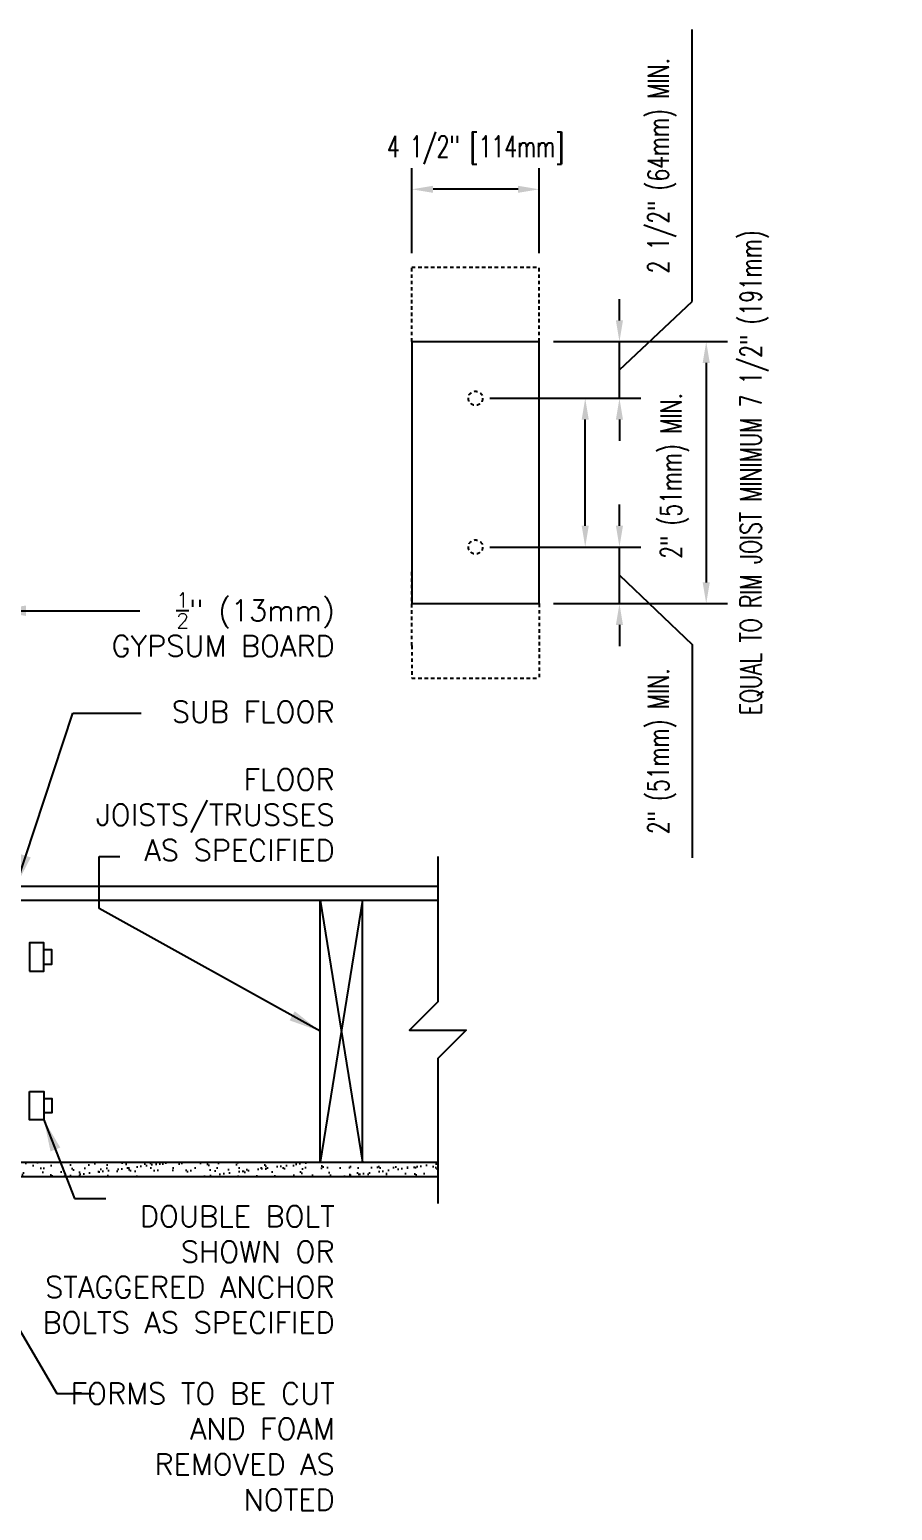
# Model space of a CAD drawing. Header units: inches. Extents: x 151.3 to 213.5, y 89.8 to 169.2.
# Drawn here: x 183 to 213.5, y 116.9 to 169.2 of the extents above; entities that cross this region are included whole.
import ezdxf

# ---------------------------------------------------------------- set-up
doc = ezdxf.new("R2010")
doc.units = ezdxf.units.IN
doc.header["$MEASUREMENT"] = 0
doc.header["$PDMODE"] = 3
doc.header["$PDSIZE"] = 0.0625
doc.linetypes.add('HIDDEN2', pattern=[0.1875, 0.125, -0.0625])
for name, color, linetype in [('HATCH', 12, 'Continuous'), ('LINE18', 9, 'Continuous'), ('line25', 2, 'Continuous'), ('LINE9', 9, 'Continuous'), ('TEXT', 4, 'Continuous')]:
    doc.layers.add(name, color=color, linetype=linetype)
doc.styles.add('DIM', font='romans.shx', dxfattribs={"width": 0.7})
doc.styles.add('ROMANS', font='romans.shx', dxfattribs={"height": 0.75})
doc.dimstyles.new('ext_12', dxfattribs={"dimscale": 12, "dimtxt": 0.09375, "dimasz": 0.09375, "dimexe": 0.09375, "dimexo": 0.0625, "dimgap": 0.0625, "dimtad": 1, "dimdec": 1, "dimzin": 3, "dimdsep": 46, "dimlunit": 4, "dimtxsty": 'DIM', "dimcen": 0.09, "dimdle": 0.09375, "dimclrt": 4, "dimadec": 0, "dimazin": 0, "dimtfac": 1, "dimtdec": 1, "dimtmove": 2, "dimatfit": 3, "dimfxl": 1, "dimfrac": 2, "dimtolj": 1, "dimtzin": 0, "dimarcsym": 0})
doc.dimstyles.new('ext_8', dxfattribs={"dimscale": 8, "dimtxt": 0.09375, "dimasz": 0.09375, "dimexe": 0.09375, "dimexo": 0.0625, "dimgap": 0.0625, "dimtad": 1, "dimdec": 1, "dimzin": 3, "dimdsep": 46, "dimlunit": 4, "dimtxsty": 'DIM', "dimcen": 0.09, "dimdle": 0.09375, "dimclrt": 4, "dimadec": 0, "dimazin": 0, "dimtfac": 1, "dimtdec": 1, "dimtmove": 2, "dimatfit": 3, "dimfxl": 1, "dimfrac": 2, "dimtolj": 1, "dimtzin": 0, "dimarcsym": 0})

# ---------------------------------------------------------------- blocks, each defined once
blk = doc.blocks.new('*D1')
at = {"layer": 'Defpoints', "color": 0, "transparency": 16777216}
for p in [(196.521, 163.516), (196.521, 160.764), (201.021, 160.764)]:
    blk.add_point(p, dxfattribs=at)
at = {"layer": 'TEXT', "color": 0, "lineweight": -2, "transparency": 16777216}
for p, q in [((196.521, 161.264), (196.521, 164.266)), ((201.021, 161.264), (201.021, 164.266)), ((200.271, 163.516), (197.271, 163.516))]:
    blk.add_line(p, q, dxfattribs=at)
at = {"layer": 'TEXT', "color": 0, "transparency": 16777216}
for points in [[(197.271, 163.641), (197.271, 163.391), (196.521, 163.516)], [(200.271, 163.641), (200.271, 163.391), (201.021, 163.516)]]:
    blk.add_solid(points, dxfattribs=at)
at = {"layer": 'TEXT', "color": 4, "transparency": 16777216, "insert": (198.771, 164.902), "char_height": 0.75, "attachment_point": 5, "style": 'DIM'}
blk.add_mtext('\\A1;4 1/2" [114mm]', dxfattribs=at)
blk = doc.blocks.new('*D2')
at = {"layer": 'Defpoints', "color": 0, "transparency": 16777216}
for p in [(201.021, 158.139), (201.021, 148.889), (206.915, 148.889)]:
    blk.add_point(p, dxfattribs=at)
at = {"layer": 'TEXT', "color": 0, "lineweight": -2, "transparency": 16777216}
for p, q in [((201.521, 158.139), (207.665, 158.139)), ((206.915, 157.389), (206.915, 149.639)), ((201.521, 148.889), (207.665, 148.889))]:
    blk.add_line(p, q, dxfattribs=at)
at = {"layer": 'TEXT', "color": 0, "transparency": 16777216}
for points in [[(206.79, 157.389), (207.04, 157.389), (206.915, 158.139)], [(206.79, 149.639), (207.04, 149.639), (206.915, 148.889)]]:
    blk.add_solid(points, dxfattribs=at)
at = {"layer": 'TEXT', "color": 4, "transparency": 16777216, "insert": (208.61, 153.514), "char_height": 0.75, "attachment_point": 5, "rotation": 90, "style": 'DIM'}
blk.add_mtext('\\A1;EQUAL TO RIM JOIST MINIMUM 7 1/2" (191mm) ', dxfattribs=at)
blk = doc.blocks.new('*D3')
at = {"layer": 'Defpoints', "color": 0, "transparency": 16777216}
for p in [(198.771, 150.889), (203.851, 150.889), (201.021, 148.889)]:
    blk.add_point(p, dxfattribs=at)
at = {"layer": 'TEXT', "color": 0, "lineweight": -2, "transparency": 16777216}
for p, q in [((203.851, 151.639), (203.851, 152.389)), ((199.271, 150.889), (204.601, 150.889)), ((203.851, 148.889), (203.851, 150.889)), ((203.851, 148.889), (203.851, 150.889)), ((203.851, 149.889), (206.422, 147.445)), ((201.521, 148.889), (204.601, 148.889)), ((203.851, 148.139), (203.851, 147.389)), ((206.422, 147.445), (206.422, 139.92))]:
    blk.add_line(p, q, dxfattribs=at)
at = {"layer": 'TEXT', "color": 0, "transparency": 16777216}
for points in [[(203.726, 151.639), (203.976, 151.639), (203.851, 150.889)], [(203.726, 148.139), (203.976, 148.139), (203.851, 148.889)]]:
    blk.add_solid(points, dxfattribs=at)
at = {"layer": 'TEXT', "color": 4, "transparency": 16777216, "insert": (205.35, 143.682), "char_height": 0.75, "attachment_point": 5, "rotation": 90, "style": 'DIM'}
blk.add_mtext('\\A1;2" (51mm) MIN.', dxfattribs=at)
blk = doc.blocks.new('*D4')
at = {"layer": 'Defpoints', "color": 0, "transparency": 16777216}
for p in [(198.771, 156.139), (202.643, 156.139), (198.771, 150.889)]:
    blk.add_point(p, dxfattribs=at)
at = {"layer": 'TEXT', "color": 0, "lineweight": -2, "transparency": 16777216}
for p, q in [((199.271, 156.139), (203.393, 156.139)), ((202.643, 151.639), (202.643, 155.389)), ((199.271, 150.889), (203.393, 150.889))]:
    blk.add_line(p, q, dxfattribs=at)
at = {"layer": 'TEXT', "color": 0, "transparency": 16777216}
for points in [[(202.518, 155.389), (202.768, 155.389), (202.643, 156.139)], [(202.518, 151.639), (202.768, 151.639), (202.643, 150.889)]]:
    blk.add_solid(points, dxfattribs=at)
at = {"layer": 'TEXT', "color": 4, "transparency": 16777216, "insert": (205.796, 153.404), "char_height": 0.75, "attachment_point": 5, "rotation": 90, "style": 'DIM'}
blk.add_mtext('\\A1;2" (51mm) MIN.', dxfattribs=at)
blk = doc.blocks.new('*D5')
at = {"layer": 'Defpoints', "color": 0, "transparency": 16777216}
for p in [(201.021, 158.139), (203.851, 158.139), (198.771, 156.139)]:
    blk.add_point(p, dxfattribs=at)
at = {"layer": 'TEXT', "color": 0, "lineweight": -2, "transparency": 16777216}
for p, q in [((206.422, 159.554), (206.422, 169.154)), ((203.851, 158.889), (203.851, 159.639)), ((203.851, 157.139), (206.422, 159.554)), ((201.521, 158.139), (204.601, 158.139)), ((203.851, 156.139), (203.851, 158.139)), ((203.851, 156.139), (203.851, 158.139)), ((199.271, 156.139), (204.601, 156.139)), ((203.851, 155.389), (203.851, 154.639))]:
    blk.add_line(p, q, dxfattribs=at)
at = {"layer": 'TEXT', "color": 0, "transparency": 16777216}
for points in [[(203.726, 158.889), (203.976, 158.889), (203.851, 158.139)], [(203.726, 155.389), (203.976, 155.389), (203.851, 156.139)]]:
    blk.add_solid(points, dxfattribs=at)
at = {"layer": 'TEXT', "color": 4, "transparency": 16777216, "insert": (205.35, 164.354), "char_height": 0.75, "attachment_point": 5, "rotation": 90, "style": 'DIM'}
blk.add_mtext('\\A1;2 1/2" (64mm) MIN.', dxfattribs=at)

msp = doc.modelspace()

# ---------------------------------------------------------------- hatches: boundary and pattern name
at = {"layer": 'HATCH'}
h = msp.add_hatch(dxfattribs=at)
h.set_pattern_fill('AR-SAND', color=256, scale=0.25, style=0)
h.set_pattern_definition([(37.5, (70.19586, 8.7975), (-0.0157483, 0.4817059), [0, -0.38, 0, -0.425, 0, -0.40625]), (7.5, (70.19586, 8.7975), (0.4424442, 0.7055365), [0, -0.205, 0, -0.3425, 0, -0.13125]), (327.5, (69.88836, 8.7975), (0.7785355, 0.0014148), [0, -0.125, 0, -0.45, 0, -0.5875]), (317.5, (69.88836, 8.7975), (0.7515317, 0.219419), [0, -0.0625, 0, -0.295, 0, -0.3375])])
h.paths.add_polyline_path([(181.282, 129.168), (181.282, 128.668), (197.437, 128.668), (197.437, 129.168)])

# ---------------------------------------------------------------- linework, layer by layer
for p, q in [((194.782, 138.418), (193.282, 129.168)), ((193.282, 138.418), (194.782, 129.168))]:
    msp.add_line(p, q, dxfattribs=at)
at = {"layer": 'LINE18'}
for points in [[(183.032, 135.918), (183.532, 135.918), (183.532, 136.918), (183.032, 136.918)], [(183.032, 131.668), (183.532, 131.668), (183.532, 130.668), (183.032, 130.668)]]:
    msp.add_lwpolyline(points, close=True, dxfattribs=at)
for points in [[(183.532, 136.168), (183.813, 136.168), (183.813, 136.668), (183.532, 136.668)], [(183.532, 131.418), (183.813, 131.418), (183.813, 130.918), (183.532, 130.918)]]:
    msp.add_lwpolyline(points, dxfattribs=at)
at = {"layer": 'line25'}
for p, q in [((181.282, 138.418), (197.437, 138.418)), ((193.282, 129.168), (193.282, 138.418)), ((194.782, 129.168), (194.782, 138.418)), ((181.282, 129.168), (197.437, 129.168)), ((181.282, 129.168), (184.282, 129.168))]:
    msp.add_line(p, q, dxfattribs=at)
at = {"layer": 'LINE9', "linetype": 'HIDDEN2'}
for p, q in [((196.521, 160.764), (201.021, 160.764)), ((196.521, 158.139), (196.521, 160.764)), ((201.021, 158.139), (201.021, 160.764)), ((196.521, 147.407), (196.521, 150.032)), ((201.021, 148.889), (201.021, 146.264)), ((196.521, 147.407), (196.521, 146.264)), ((196.521, 146.264), (201.021, 146.264))]:
    msp.add_line(p, q, dxfattribs=at)
at = {"layer": 'LINE9'}
for p, q in [((196.521, 158.139), (196.521, 148.889)), ((196.521, 158.139), (201.021, 158.139)), ((201.021, 148.889), (201.021, 158.139)), ((196.521, 148.889), (201.021, 148.889)), ((181.282, 138.918), (197.437, 138.918)), ((181.282, 128.668), (197.437, 128.668))]:
    msp.add_line(p, q, dxfattribs=at)
msp.add_lwpolyline([(197.437, 139.961), (197.437, 134.836), (196.437, 133.836), (198.437, 133.836), (197.437, 132.836), (197.437, 127.711)], dxfattribs=at)
at = {"layer": 'LINE9', "linetype": 'HIDDEN2'}
for centre in [(198.771, 156.139), (198.771, 150.889)]:
    msp.add_circle(centre, 0.25, dxfattribs=at)
at = {"layer": 'TEXT'}
msp.add_line((185.491, 139.958), (186.222, 139.958), dxfattribs=at)

# ---------------------------------------------------------------- texts
at = {"layer": 'TEXT', "char_height": 0.75, "attachment_point": 6, "style": 'ROMANS'}
for s, insert, width in [('\\A1;{\\H0.7x;\\S1/2;}" (13mm) GYPSUM BOARD', (193.8, 148.15), 9.34292), ('\\A1;{\\H1x;SUB FLOOR}', (193.8, 145.072), 11.43486), ('\\A1;FLOOR JOISTS/TRUSSES \\PAS SPECIFIED', (193.8, 141.433), 11.43486), ('DOUBLE BOLT SHOWN OR STAGGERED ANCHOR BOLTS AS SPECIFIED', (193.8, 125.385), 11.43486), ('FORMS TO BE CUT AND FOAM REMOVED AS NOTED', (193.8, 119.131), 10.52477)]:
    msp.add_mtext(s, dxfattribs=dict(at, insert=insert, width=width))

# ---------------------------------------------------------------- dimensions: what is measured, and where the dimension line sits
at = {"layer": 'TEXT'}
for base, p1, p2, text, override, picture, middle in [((203.851, 158.139), (198.771, 156.139), (201.021, 158.139), '2 1/2" (64mm) MIN.', {"dimtmove": 1}, '*D5', (206.422, 160.054)), ((202.643, 156.139), (198.771, 150.889), (198.771, 156.139), '2" (51mm) MIN.', {"dimtmove": 2}, '*D4', (205.796, 153.404)), ((203.851, 150.889), (201.021, 148.889), (198.771, 150.889), '2" (51mm) MIN.', {"dimtmove": 1}, '*D3', (206.422, 146.945))]:
    dim = msp.add_linear_dim(base=base, p1=p1, p2=p2, angle=90, text=text, dimstyle='ext_8', override=override, dxfattribs=at)
    dim.commit()
    dim.dimension.update_dxf_attribs({"geometry": picture, "text_midpoint": middle, "dimtype": 160})
dim = msp.add_linear_dim(base=(196.521, 163.516), p1=(201.021, 160.764), p2=(196.521, 160.764), dimstyle='ext_8', dxfattribs=at)
dim.commit()
dim.dimension.update_dxf_attribs({"geometry": '*D1', "text_midpoint": (198.771, 164.902), "dimtype": 160})
dim = msp.add_linear_dim(base=(206.915, 148.889), p1=(201.021, 158.139), p2=(201.021, 148.889), angle=90, text='EQUAL TO RIM JOIST MINIMUM 7 1/2" (191mm) ', dimstyle='ext_8', dxfattribs=at)
dim.commit()
dim.dimension.update_dxf_attribs({"geometry": '*D2', "text_midpoint": (208.61, 153.514), "dimtype": 160})

# ---------------------------------------------------------------- leaders
for points in [[(181.782, 148.64), (186.926, 148.64)], [(182.546, 138.918), (184.552, 145.026), (186.975, 145.026)], [(193.282, 133.793), (185.491, 138.126), (185.491, 139.958)], [(183.532, 130.668), (184.62, 127.894), (185.717, 127.894)], [(179.969, 127.855), (183.99, 121.008), (185.314, 121.008)]]:
    msp.add_leader(points, dimstyle='ext_12', override={"dimgap": 0.0625, "dimtad": 0}, dxfattribs=at)

doc.saveas('drawing.dxf')
